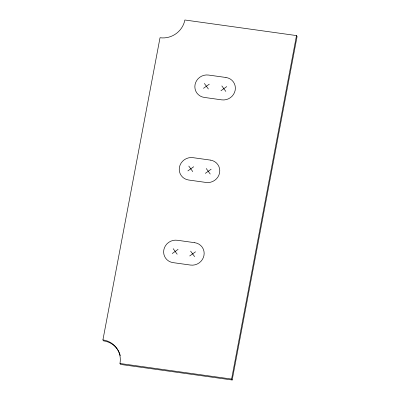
<?xml version="1.0" encoding="UTF-8"?>
<svg xmlns="http://www.w3.org/2000/svg" width="400" height="400" viewBox="0 0 400 400"><rect width="100%" height="100%" fill="white"/><g stroke="black" fill="none" stroke-linecap="round" stroke-linejoin="round"><path stroke-width="0.6" d="M102.92 339.92L160.02 37.73A21.585 20.565 -32 0 0 184.865 20L296.5 35.58L297.08 36.505L232.175 380L120.545 364.42L119.965 363.495A21.585 20.565 -32 0 0 102.92 339.92L103.5 340.845A21.585 20.565 -32 0 1 120.3 355.7M232.175 380L231.595 379.07L296.5 35.58M203.46 88.325L209.315 84.145M220.915 90.76L226.77 86.585M187.85 170.93L193.705 166.75M205.305 173.365L211.16 169.185M172.245 253.535L178.1 249.355M189.695 255.97L195.555 251.79M119.965 363.495L231.595 379.07M221.83 85.895L225.85 91.45M204.38 83.46L208.395 89.015M206.225 168.5L210.24 174.055M188.77 166.06L192.79 171.62M190.615 251.1L194.635 256.655M173.165 248.665L177.18 254.22M225.955 77.485L208.5 75.05A11.695 11.14 -32 0 0 195.045 84.655A11.695 11.14 -32 0 0 204.275 97.42L221.725 99.86A11.695 11.14 -32 0 0 235.185 90.255A11.695 11.14 -32 0 0 225.955 77.485M210.345 160.09L192.895 157.655A11.695 11.14 -32 0 0 179.435 167.255A11.695 11.14 -32 0 0 188.665 180.025L206.12 182.46A11.695 11.14 -32 0 0 219.58 172.86A11.695 11.14 -32 0 0 210.345 160.09M194.74 242.695L177.285 240.26A11.695 11.14 -32 0 0 163.825 249.86A11.695 11.14 -32 0 0 173.06 262.63L190.51 265.065A11.695 11.14 -32 0 0 203.97 255.465A11.695 11.14 -32 0 0 194.74 242.695"/></g></svg>
